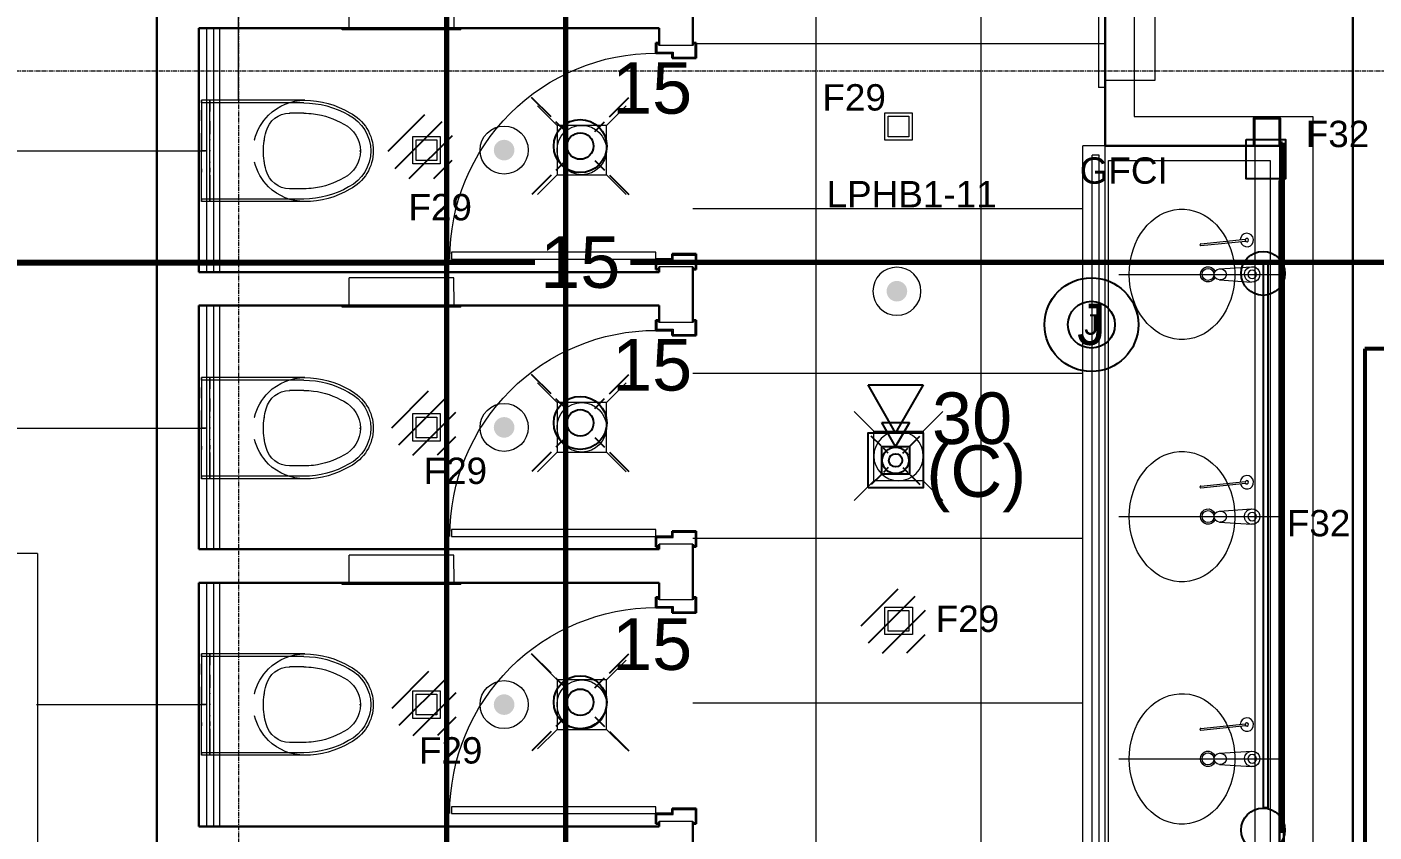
# Model space of a CAD drawing. Header units: inches. Extents: x -40190 to 0, y -3216 to 2257.
# Drawn here: x -28595.5 to -28399.5, y 792.3 to 909.5 of the extents above; entities that cross this region are included whole.
import ezdxf
from ezdxf.enums import TextEntityAlignment as Align

# ---------------------------------------------------------------- set-up
doc = ezdxf.new("R2010")
doc.units = ezdxf.units.IN
doc.header["$LTSCALE"] = 0.5
doc.header["$MEASUREMENT"] = 0
for name, pattern in [('A113$0$CENTER', [2, 1.25, -0.25, 0.25, -0.25]), ('A113$0$DGN Style 4', [277.835214, 138.830838, -69.415419, 0.173539, -69.415419]), ('A113$0$DGN Style 5', [121.476983, 52.061564, -69.415419])]:
    doc.linetypes.add(name, pattern=pattern)
for name, color, linetype in [('0 @ 48', 7, 'Continuous'), ('0 @ 96', 7, 'Continuous'), ('A113$0$A-COLS-COLS13-14', 8, 'Continuous'), ('A113$0$A-DOOR', 8, 'Continuous'), ('A113$0$A-DOOR-FRAM', 8, 'Continuous'), ('A113$0$A-FLOR-PFIX', 8, 'Continuous'), ('A113$0$A-FLOR-SPCL', 8, 'Continuous'), ('A113$0$A-GRID-GRDP0-15', 8, 'Continuous'), ('A113$0$A-WALL-FIRE', 8, 'Continuous'), ('A113$0$A-WALL-FULL-INTR', 8, 'Continuous'), ('A113$0$Level 23', 8, 'Continuous'), ('A113$0$Level 25', 8, 'Continuous'), ('A113$0$Level 30', 8, 'Continuous'), ('A113$0$Level 33', 8, 'Continuous'), ('A613$0$A-CLNG-AVDC', 8, 'Continuous'), ('A613$0$A-CLNG-LITE', 3, 'Continuous'), ('A613$0$A-CLNG-MECH-RTRN', 8, 'Continuous'), ('A613$0$A-CLNG-MECH-SUPP', 8, 'Continuous'), ('A613$0$A-CLNG-PATT', 8, 'Continuous'), ('A613$0$A-CLNG-SPNK', 8, 'Continuous'), ('A613$0$bc113 - Level 23', 8, 'Continuous'), ('E-FIRE', 234, 'Continuous'), ('E-Lite', 53, 'Continuous'), ('E-Powr-Devc', 233, 'Continuous'), ('E-Powr-Devc @ 48', 233, 'Continuous'), ('E-Powr-Devc @ 96', 233, 'Continuous'), ('E-TEXT', 6, 'Continuous'), ('XREF', 7, 'Continuous')]:
    doc.layers.add(name, color=color, linetype=linetype)
doc.layers.add('E-Fire-Covr', color=240, linetype='Continuous', lineweight=70, plot=False)
doc.styles.add('M08', font='arial.ttf', dxfattribs={"height": 7.68})
doc.styles.add('MAMEP ANNO', font='arial.ttf', dxfattribs={"height": 0.101562})

# ---------------------------------------------------------------- blocks, each defined once
blk = doc.blocks.new('A113$0$AFWALL_7')
at = {"layer": 'A113$0$A-FLOR-PFIX', "linetype": 'Continuous', "lineweight": 13}
for p, q in [((0, 7), (0, 7.38)), ((0, 7.38), (0, 5.92)), ((1.23, 7.38), (0, 7.38)), ((0, 7), (0, 0)), ((14.88, 7), (0, 7)), ((0, 5.64), (0, 5.92)), ((1.23, 3.52), (1.23, 7.38)), ((1.23, 7.38), (1.23, 5.73)), ((15.02, 7.38), (1.23, 7.38)), ((0, 5.1), (0, 5.64)), ((0, 4.4), (0, 5.1)), ((0, 4.4), (0, 3.11)), ((1.23, 5.48), (1.23, 5.73)), ((1.23, 4.99), (1.23, 5.48)), ((1.23, 4.35), (1.23, 4.99)), ((1.23, 4.35), (1.23, 3.07)), ((14.88, 5.5), (12.83, 5.5)), ((0, 3.11), (0, 2.92)), ((0, 2.92), (0, 2.74)), ((0, 2.74), (0, 2.59)), ((0, 1.85), (0, 2.59)), ((1.23, 3.28), (1.23, 3.52)), ((1.23, 2.6), (1.23, 3.28)), ((1.23, 3.07), (1.23, 2.84)), ((1.23, 2.84), (1.23, 2.63)), ((1.23, 2.63), (1.23, 2.45)), ((1.23, 1.62), (1.23, 2.6)), ((1.23, 1.75), (1.23, 2.45)), ((-0.64, 0), (0.57, 0)), ((0, 0.96), (0, 1.85)), ((0, 0), (0, 0.96)), ((0, -0.96), (0, 0)), ((0, -7), (0, 0)), ((0.64, 0), (0, 0)), ((1.23, 0.91), (1.23, 1.75)), ((1.23, 1.59), (1.23, 1.62)), ((1.23, 1.5), (1.23, 1.59)), ((1.23, 1.35), (1.23, 1.5)), ((1.23, 0.92), (1.23, 1.35)), ((1.23, 0.47), (1.23, 0.92)), ((1.23, 0), (1.23, 0.91)), ((1.23, 0), (1.23, 0.47)), ((1.23, -0.47), (1.23, 0)), ((1.29, 0), (1.23, 0)), ((1.23, -0.91), (1.23, 0)), ((7.67, 1.62), (7.66, 1.62)), ((7.66, 1.62), (7.71, 1.62)), ((7.76, 1.62), (7.67, 1.62)), ((8.95, 0), (8.94, 0)), ((8.94, 0), (9, 0)), ((9.05, 0), (8.95, 0)), ((9.14, 1.62), (9.21, 1.62)), ((22.99, 0), (23.05, 0)), ((23.05, 0), (23.09, 0)), ((23.12, 0), (23.13, 0)), ((0, -1.85), (0, -0.96)), ((0, -2.59), (0, -1.85)), ((1.23, -0.92), (1.23, -0.47)), ((1.23, -1.75), (1.23, -0.91)), ((1.23, -1.35), (1.23, -0.92)), ((1.23, -1.5), (1.23, -1.35)), ((1.23, -1.59), (1.23, -1.5)), ((1.23, -1.62), (1.23, -1.59)), ((1.23, -2.6), (1.23, -1.62)), ((1.23, -2.45), (1.23, -1.75)), ((9.14, -1.62), (9.21, -1.62)), ((23.09, 0), (23.12, 0)), ((0, -2.59), (0, -2.74)), ((0, -2.74), (0, -2.92)), ((0, -2.92), (0, -3.11)), ((0, -4.4), (0, -3.11)), ((1.23, -2.45), (1.23, -2.63)), ((1.23, -3.28), (1.23, -2.6)), ((1.23, -2.63), (1.23, -2.84)), ((1.23, -2.84), (1.23, -3.07)), ((1.23, -4.35), (1.23, -3.07)), ((1.23, -3.52), (1.23, -3.28)), ((1.23, -3.52), (1.23, -7.38)), ((0, -5.1), (0, -4.4)), ((0, -5.64), (0, -5.1)), ((0, -5.92), (0, -5.64)), ((1.23, -4.99), (1.23, -4.35)), ((1.23, -5.48), (1.23, -4.99)), ((1.23, -5.73), (1.23, -5.48)), ((1.23, -7.38), (1.23, -5.73)), ((14.88, -5.5), (12.83, -5.5)), ((0, -7.38), (0, -5.92)), ((0, -7), (0, -7.38)), ((14.88, -7), (0, -7)), ((1.23, -7.38), (0, -7.38)), ((15.02, -7.38), (1.23, -7.38))]:
    blk.add_line(p, q, dxfattribs=at)
at = {"layer": 'A113$0$A-FLOR-PFIX', "linetype": 'Continuous', "lineweight": 13, "extrusion": (0, 0, -1)}
for centre, radius, start, end in [((-15.04, -0.16), 7.54, 45.5539, 89.8573), ((-14.88, -6), 13, 89.9999, 120.1594), ((-14.88, -6), 13, 90, 120.1595), ((-14.95, -5.73), 13.11, 90.3147, 120.4286), ((-15.04, -0.16), 7.54, 13.7258, 45.5539), ((-12.81, 2), 3.5, 13.5658, 90.3559), ((-14.88, -6), 11.5, 90, 97.1455), ((-14.88, -6), 11.5, 97.1455, 120.3826), ((-18.75, 0), 4.38, 116.3429, 180), ((-18.75, 0), 5.88, 116.881, 180), ((-18.75, 0), 6.25, 116.9802, 180), ((-19, 0), 10, 360, 16.3854), ((-19, 0), 10, 343.6146, 360), ((-18.75, 0), 4.38, 180, 243.6571), ((-18.75, 0), 5.88, 180, 243.119), ((-18.75, 0), 6.25, 180, 243.0198), ((-15.04, 0.17), 7.54, 314.4461, 346.2742), ((-12.81, -2), 3.5, 269.6441, 346.4342), ((-14.88, 6), 11.5, 239.6174, 262.8545), ((-15.04, 0.17), 7.54, 270.1427, 314.4461), ((-14.88, 6), 13, 239.8405, 270), ((-14.88, 6), 13, 239.8406, 270.0001), ((-14.88, 6), 11.5, 262.8545, 270), ((-14.95, 5.73), 13.11, 239.5714, 269.6853)]:
    blk.add_arc(centre, radius, start, end, dxfattribs=at)
at = {"layer": 'A113$0$A-FLOR-PFIX', "linetype": 'Continuous', "lineweight": 13}
for p in [(0, 0), (1.23, 1.62), (1.23, 0), (1.23, -1.62)]:
    blk.add_point(p, dxfattribs=at)
blk = doc.blocks.new('*U576')
at = {"layer": 'A113$0$A-FLOR-SPCL', "linetype": 'Continuous', "lineweight": 13}
for p, q in [((-7.63, -0.5), (-7.63, 3.5)), ((7.62, 3.5), (-7.63, 3.5)), ((7.63, -0.5), (7.62, 3.5)), ((8.63, -0.5), (-8.63, -0.5)), ((-8.63, -0.75), (-8.63, -0.5)), ((8.63, -0.75), (-8.63, -0.75)), ((8.63, -0.75), (8.63, -0.5))]:
    blk.add_line(p, q, dxfattribs=at)
blk = doc.blocks.new('*U638')
at = {"layer": 'A113$0$A-FLOR-PFIX', "linetype": 'Continuous', "lineweight": 13}
for p, q in [((-3.96, -0.17), (2.55, 0.49)), ((-3.94, -0.42), (2.56, 0.24))]:
    blk.add_line(p, q, dxfattribs=at)
for centre, major_axis, start_param, end_param in [((2.76, 0.38), (0.187, -0.966), 4.749388, 10.782456), ((-3.95, -0.3), (-0.023, 0.121), 6.195472, 9.337065)]:
    blk.add_ellipse(centre, major_axis=major_axis, ratio=0.97753, start_param=start_param, end_param=end_param, dxfattribs=at)
at = {"layer": 'A113$0$A-FLOR-PFIX', "linetype": 'Continuous', "lineweight": 13, "extrusion": (0, 0, -1)}
blk.add_ellipse((2.76, 0.38), major_axis=(-0.047, 0.242), ratio=0.97753, dxfattribs=at)
blk = doc.blocks.new('*U637')
at = {"layer": 'A113$0$A-FLOR-PFIX', "linetype": 'A113$0$DGN Style 4', "lineweight": 0}
blk.add_line((-12, 0), (12, 0), dxfattribs=at)
at = {"layer": 'A113$0$A-FLOR-PFIX', "linetype": 'Continuous', "lineweight": 13}
for p, q in [((2.62, 0.81), (7.32, 1.12)), ((2.62, -0.81), (7.32, -1.12))]:
    blk.add_line(p, q, dxfattribs=at)
at = {"layer": 'A113$0$A-FLOR-PFIX', "linetype": 'A113$0$DGN Style 5', "lineweight": 0, "extrusion": (0, 0, -1)}
blk.add_arc((-7.39, 0), 1.12, 285.9103, 86.2194, dxfattribs=at)
at = {"layer": 'A113$0$A-FLOR-PFIX', "linetype": 'Continuous', "lineweight": 13, "extrusion": (0, 0, -1)}
blk.add_arc((-7.39, 0), 1.12, 86.2194, 273.7806, dxfattribs=at)
for centre, major_axis, ratio, start_param, end_param in [((-2.82, 0), (0, 9.5), 0.809169, 1.671656, 7.753122), ((2.75, 0), (0.888, 0), 0.92221, 1.713861, 4.569325)]:
    blk.add_ellipse(centre, major_axis=major_axis, ratio=ratio, start_param=start_param, end_param=end_param, dxfattribs=at)
at = {"layer": 'A113$0$A-FLOR-PFIX', "linetype": 'Continuous', "lineweight": 0, "extrusion": (0, 0, -1)}
for major_axis, start_param, end_param in [((0, -1.13), 5.098152, 10.610762), ((0, -0.875), 4.747561, 10.996484)]:
    blk.add_ellipse((0.97, 0), major_axis=major_axis, ratio=0.97753, start_param=start_param, end_param=end_param, dxfattribs=at)
at = {"layer": 'A113$0$A-FLOR-PFIX', "linetype": 'A113$0$DGN Style 5', "lineweight": 0, "extrusion": (0, 0, -1)}
blk.add_ellipse((2.75, 0), major_axis=(0.888, 0), ratio=0.92221, start_param=4.712389, end_param=7.853982, dxfattribs=at)
at = {"layer": 'A113$0$A-FLOR-PFIX', "linetype": 'A113$0$DGN Style 5', "lineweight": 13, "extrusion": (0, 0, -1)}
blk.add_ellipse((-2.82, 0), major_axis=(0, 9.5), ratio=0.809169, start_param=1.470832, end_param=1.671656, dxfattribs=at)
at = {"layer": 'A113$0$Level 33', "linetype": 'Continuous', "lineweight": 0, "extrusion": (0, 0, -1)}
blk.add_circle((-7.39, 0), 0.625, dxfattribs=at)
at = {"layer": 'A113$0$A-FLOR-PFIX', "linetype": 'Continuous', "lineweight": 13}
blk.add_blockref('*U638', (3.87, 4.62), dxfattribs=at)
blk = doc.blocks.new('*U639')
at = {"layer": 'A113$0$A-FLOR-PFIX', "linetype": 'Continuous', "lineweight": 13}
for p, q in [((-3.96, -0.17), (2.55, 0.49)), ((-3.94, -0.42), (2.56, 0.24))]:
    blk.add_line(p, q, dxfattribs=at)
for centre, major_axis, start_param, end_param in [((2.76, 0.38), (0.187, -0.966), 4.749388, 10.782456), ((-3.95, -0.3), (-0.023, 0.121), 6.195472, 9.337065)]:
    blk.add_ellipse(centre, major_axis=major_axis, ratio=0.97753, start_param=start_param, end_param=end_param, dxfattribs=at)
at = {"layer": 'A113$0$A-FLOR-PFIX', "linetype": 'Continuous', "lineweight": 13, "extrusion": (0, 0, -1)}
blk.add_ellipse((2.76, 0.38), major_axis=(-0.047, 0.242), ratio=0.97753, dxfattribs=at)
blk = doc.blocks.new('*U644')
at = {"layer": 'A113$0$A-FLOR-SPCL', "linetype": 'Continuous', "lineweight": 13}
for p, q in [((-1.81, 8.11), (-2.75, 8.11)), ((-2.75, 8.11), (-2.75, -9.14)), ((-1.81, 8.11), (-1.81, -9.14)), ((-1.81, -9.14), (-2.75, -9.14)), ((5.44, -8.14), (-1.81, -8.14))]:
    blk.add_line(p, q, dxfattribs=at)
blk = doc.blocks.new('*U643')
at = {"layer": 'A113$0$A-FLOR-SPCL', "linetype": 'Continuous', "lineweight": 13}
for q in [(-3.72, 6.6), (3.53, -8.65)]:
    blk.add_line((3.53, 6.6), q, dxfattribs=at)
blk.add_blockref('*U644', (-1.91, -0.51), dxfattribs=at)
blk = doc.blocks.new('A113')
at = {"layer": 'A113$0$A-COLS-COLS13-14', "lineweight": 0}
blk.add_line((-21781.0238, 898.9704, -4909.5523), (-21781.0238, 955.2445, -4909.5523), dxfattribs=at)
at = {"layer": 'A113$0$A-DOOR', "lineweight": 13, "elevation": 1992.7541, "flags": 128}
blk.add_lwpolyline([(-21747.1027, 875.7231), (-21720.2713, 875.7231), (-21720.2713, 876.7251), (-21747.1027, 876.7251)], dxfattribs=at)
at = {"layer": 'A113$0$A-DOOR', "lineweight": 0, "extrusion": (0, 0, -1)}
for centre in [(21720.2713, 875.723, -1992.7541), (21720.2713, 835.3509, -1992.7541), (21720.2719, 794.9759, -1992.7541)]:
    blk.add_arc(centre, 30.0003, 360, 90.000004, dxfattribs=at)
at = {"layer": 'A113$0$A-DOOR', "lineweight": 13}
for points in [[(-21720.2713, 836.353, 1992.7541), (-21750.0193, 836.353, 1992.7541), (-21750.0193, 835.351, 1992.7541), (-21720.2713, 835.351, 1992.7541)], [(-21720.2719, 795.978, 1992.7541), (-21750.0199, 795.978, 1992.7541), (-21750.0199, 794.976, 1992.7541), (-21720.2719, 794.976, 1992.7541)]]:
    blk.add_3dface(points, dxfattribs=at)
at = {"layer": 'A113$0$A-DOOR-FRAM', "lineweight": 30}
for p, q in [((-21720.2713, 907.2239, 1992.7541), (-21720.2713, 905.7229, 1992.7541)), ((-21720.2713, 907.2239, 1992.7541), (-21719.8963, 907.2239, 1992.7541)), ((-21720.2713, 905.7229, 1992.7541), (-21717.9194, 905.7229, 1992.7541)), ((-21717.9194, 905.7229, 1992.7541), (-21717.9194, 904.9724, 1992.7541)), ((-21714.4199, 907.2239, 1992.7541), (-21714.7949, 907.2239, 1992.7541)), ((-21714.4199, 904.9724, 1992.7541), (-21714.4199, 907.2239, 1992.7541)), ((-21717.9194, 904.9724, 1992.7541), (-21714.4199, 904.9724, 1992.7541)), ((-21717.9194, 875.7231, 1992.7541), (-21717.9194, 876.4736, 1992.7541)), ((-21717.9194, 876.4736, 1992.7541), (-21714.4199, 876.4736, 1992.7541)), ((-21714.4199, 876.4736, 1992.7541), (-21714.4199, 874.2221, 1992.7541)), ((-21720.2713, 874.2221, 1992.7541), (-21720.2713, 875.7231, 1992.7541)), ((-21720.2713, 875.7231, 1992.7541), (-21717.9194, 875.7231, 1992.7541)), ((-21720.2713, 874.2221, 1992.7541), (-21719.8963, 874.2221, 1992.7541)), ((-21714.4199, 874.2221, 1992.7541), (-21714.7949, 874.2221, 1992.7541)), ((-21720.2713, 866.8518, 1992.7541), (-21720.2713, 865.3508, 1992.7541)), ((-21720.2713, 866.8518, 1992.7541), (-21719.8963, 866.8518, 1992.7541)), ((-21714.4199, 866.8518, 1992.7541), (-21714.7949, 866.8518, 1992.7541)), ((-21714.4199, 864.6003, 1992.7541), (-21714.4199, 866.8518, 1992.7541)), ((-21720.2713, 865.3508, 1992.7541), (-21717.9194, 865.3508, 1992.7541)), ((-21717.9194, 865.3508, 1992.7541), (-21717.9194, 864.6003, 1992.7541)), ((-21717.9194, 864.6003, 1992.7541), (-21714.4199, 864.6003, 1992.7541)), ((-21720.2713, 833.85, 1992.7541), (-21720.2713, 835.351, 1992.7541)), ((-21720.2713, 835.351, 1992.7541), (-21717.9194, 835.351, 1992.7541)), ((-21717.9194, 835.351, 1992.7541), (-21717.9194, 836.1015, 1992.7541)), ((-21717.9194, 836.1015, 1992.7541), (-21714.4199, 836.1015, 1992.7541)), ((-21714.4199, 836.1015, 1992.7541), (-21714.4199, 833.85, 1992.7541)), ((-21720.2713, 833.85, 1992.7541), (-21719.8963, 833.85, 1992.7541)), ((-21714.4199, 833.85, 1992.7541), (-21714.7949, 833.85, 1992.7541)), ((-21720.2719, 826.4768, 1992.7541), (-21720.2719, 824.9758, 1992.7541)), ((-21720.2719, 826.4768, 1992.7541), (-21719.8969, 826.4768, 1992.7541)), ((-21714.4205, 826.4768, 1992.7541), (-21714.7955, 826.4768, 1992.7541)), ((-21714.4205, 824.2253, 1992.7541), (-21714.4205, 826.4768, 1992.7541)), ((-21720.2719, 824.9758, 1992.7541), (-21717.92, 824.9758, 1992.7541)), ((-21717.92, 824.9758, 1992.7541), (-21717.92, 824.2253, 1992.7541)), ((-21717.92, 824.2253, 1992.7541), (-21714.4205, 824.2253, 1992.7541)), ((-21720.2719, 793.475, 1992.7541), (-21720.2719, 794.976, 1992.7541)), ((-21720.2719, 794.976, 1992.7541), (-21717.92, 794.976, 1992.7541)), ((-21717.92, 794.976, 1992.7541), (-21717.92, 795.7265, 1992.7541)), ((-21717.92, 795.7265, 1992.7541), (-21714.4205, 795.7265, 1992.7541)), ((-21714.4205, 795.7265, 1992.7541), (-21714.4205, 793.475, 1992.7541)), ((-21720.2719, 793.475, 1992.7541), (-21719.8969, 793.475, 1992.7541)), ((-21714.4205, 793.475, 1992.7541), (-21714.7955, 793.475, 1992.7541))]:
    blk.add_line(p, q, dxfattribs=at)
at = {"layer": 'A113$0$A-DOOR-FRAM', "lineweight": 13}
for p, q in [((-21720.1212, 907.0738, 1992.7541), (-21720.1212, 905.873, 1992.7541)), ((-21720.1212, 907.0738, 1992.7541), (-21719.8963, 907.0738, 1992.7541)), ((-21720.1212, 905.873, 1992.7541), (-21717.7693, 905.873, 1992.7541)), ((-21719.8963, 907.2239, 1992.7541), (-21719.8963, 907.0738, 1992.7541)), ((-21717.7693, 905.873, 1992.7541), (-21717.7693, 905.1225, 1992.7541)), ((-21714.7949, 907.0738, 1992.7541), (-21714.7949, 907.2239, 1992.7541)), ((-21714.57, 907.0738, 1992.7541), (-21714.7949, 907.0738, 1992.7541)), ((-21714.57, 905.1225, 1992.7541), (-21714.57, 907.0738, 1992.7541)), ((-21717.7693, 905.1225, 1992.7541), (-21714.57, 905.1225, 1992.7541)), ((-21717.7693, 875.573, 1992.7541), (-21717.7693, 876.3235, 1992.7541)), ((-21717.7693, 876.3235, 1992.7541), (-21714.57, 876.3235, 1992.7541)), ((-21714.57, 876.3235, 1992.7541), (-21714.57, 874.3722, 1992.7541)), ((-21720.1212, 874.3722, 1992.7541), (-21720.1212, 875.573, 1992.7541)), ((-21720.1212, 875.573, 1992.7541), (-21717.7693, 875.573, 1992.7541)), ((-21720.1212, 874.3722, 1992.7541), (-21719.8963, 874.3722, 1992.7541)), ((-21719.8963, 874.2221, 1992.7541), (-21719.8963, 874.3722, 1992.7541)), ((-21714.57, 874.3722, 1992.7541), (-21714.7949, 874.3722, 1992.7541)), ((-21714.7949, 874.3722, 1992.7541), (-21714.7949, 874.2221, 1992.7541)), ((-21720.1212, 866.7017, 1992.7541), (-21720.1212, 865.5009, 1992.7541)), ((-21720.1212, 866.7017, 1992.7541), (-21719.8963, 866.7017, 1992.7541)), ((-21719.8963, 866.8518, 1992.7541), (-21719.8963, 866.7017, 1992.7541)), ((-21714.7949, 866.7017, 1992.7541), (-21714.7949, 866.8518, 1992.7541)), ((-21714.57, 866.7017, 1992.7541), (-21714.7949, 866.7017, 1992.7541)), ((-21714.57, 864.7504, 1992.7541), (-21714.57, 866.7017, 1992.7541)), ((-21720.1212, 865.5009, 1992.7541), (-21717.7693, 865.5009, 1992.7541)), ((-21717.7693, 865.5009, 1992.7541), (-21717.7693, 864.7504, 1992.7541)), ((-21717.7693, 864.7504, 1992.7541), (-21714.57, 864.7504, 1992.7541)), ((-21720.1212, 834.0001, 1992.7541), (-21720.1212, 835.2009, 1992.7541)), ((-21720.1212, 835.2009, 1992.7541), (-21717.7693, 835.2009, 1992.7541)), ((-21717.7693, 835.2009, 1992.7541), (-21717.7693, 835.9514, 1992.7541)), ((-21717.7693, 835.9514, 1992.7541), (-21714.57, 835.9514, 1992.7541)), ((-21714.57, 835.9514, 1992.7541), (-21714.57, 834.0001, 1992.7541)), ((-21720.1212, 834.0001, 1992.7541), (-21719.8963, 834.0001, 1992.7541)), ((-21719.8963, 833.85, 1992.7541), (-21719.8963, 834.0001, 1992.7541)), ((-21714.57, 834.0001, 1992.7541), (-21714.7949, 834.0001, 1992.7541)), ((-21714.7949, 834.0001, 1992.7541), (-21714.7949, 833.85, 1992.7541)), ((-21720.1218, 826.3267, 1992.7541), (-21720.1218, 825.1259, 1992.7541)), ((-21720.1218, 826.3267, 1992.7541), (-21719.8969, 826.3267, 1992.7541)), ((-21719.8969, 826.4768, 1992.7541), (-21719.8969, 826.3267, 1992.7541)), ((-21714.7955, 826.3267, 1992.7541), (-21714.7955, 826.4768, 1992.7541)), ((-21714.5706, 826.3267, 1992.7541), (-21714.7955, 826.3267, 1992.7541)), ((-21714.5706, 824.3754, 1992.7541), (-21714.5706, 826.3267, 1992.7541)), ((-21720.1218, 825.1259, 1992.7541), (-21717.7699, 825.1259, 1992.7541)), ((-21717.7699, 825.1259, 1992.7541), (-21717.7699, 824.3754, 1992.7541)), ((-21717.7699, 824.3754, 1992.7541), (-21714.5706, 824.3754, 1992.7541)), ((-21720.1218, 793.6251, 1992.7541), (-21720.1218, 794.8259, 1992.7541)), ((-21720.1218, 794.8259, 1992.7541), (-21717.7699, 794.8259, 1992.7541)), ((-21717.7699, 794.8259, 1992.7541), (-21717.7699, 795.5764, 1992.7541)), ((-21717.7699, 795.5764, 1992.7541), (-21714.5706, 795.5764, 1992.7541)), ((-21714.5706, 795.5764, 1992.7541), (-21714.5706, 793.6251, 1992.7541)), ((-21720.1218, 793.6251, 1992.7541), (-21719.8969, 793.6251, 1992.7541)), ((-21719.8969, 793.475, 1992.7541), (-21719.8969, 793.6251, 1992.7541)), ((-21714.5706, 793.6251, 1992.7541), (-21714.7955, 793.6251, 1992.7541)), ((-21714.7955, 793.6251, 1992.7541), (-21714.7955, 793.475, 1992.7541))]:
    blk.add_line(p, q, dxfattribs=at)
at = {"layer": 'A113$0$A-FLOR-PFIX', "lineweight": 0}
for p, q in [((-21832.8652, 891.4735, 1992.7541), (-21786.774, 891.4736, 1992.7541)), ((-21652.8904, 873.5033, 1992.7541), (-21628.8984, 873.5033, 1992.7541)), ((-21832.8647, 851.1014, 1992.7541), (-21786.7736, 851.1015, 1992.7541)), ((-21810.4073, 810.8502, 1992.7541), (-21786.7736, 810.8502, 1992.7541)), ((-21652.8905, 802.9469, 1992.7541), (-21628.8986, 802.9469, 1992.7541))]:
    blk.add_line(p, q, dxfattribs=at)
at = {"layer": 'A113$0$A-FLOR-PFIX', "lineweight": 13}
for p, q in [((-21638.2732, 874.314, 1992.7541), (-21633.576, 874.6244, 1992.7541)), ((-21638.2732, 872.6926, 1992.7541), (-21633.576, 872.3822, 1992.7541)), ((-21638.2733, 803.7576, 1992.7541), (-21633.5761, 804.068, 1992.7541)), ((-21638.2733, 802.1361, 1992.7541), (-21633.5761, 801.8257, 1992.7541))]:
    blk.add_line(p, q, dxfattribs=at)
at = {"layer": 'A113$0$A-FLOR-PFIX', "lineweight": 0, "extrusion": (0, 0, -1)}
for centre in [(21633.5019, 873.5033, -1992.7541), (21633.502, 802.9469, -1992.7541)]:
    blk.add_arc(centre, 1.1236, 285.910271, 86.219372, dxfattribs=at)
at = {"layer": 'A113$0$A-FLOR-PFIX', "lineweight": 13, "extrusion": (0, 0, -1)}
for centre in [(21633.5019, 873.5033, -1992.7541), (21633.502, 802.9469, -1992.7541)]:
    blk.add_arc(centre, 1.1236, 86.219372, 273.780628, dxfattribs=at)
for centre, major_axis, ratio, start_param, end_param in [((-21643.7144, 873.5033, 1992.7541), (0, 9.5005), 0.80916883, 1.67165562, 7.75312234), ((-21643.7144, 873.5033, 1992.7541), (0, 9.5005), 0.80916883, 1.47083188, 1.67165562), ((-21638.1437, 873.5033, 1992.7541), (0.8884, 0), 0.9222097, 1.71386052, 4.56932479), ((-21643.7145, 802.9469, 1992.7541), (0, 9.5005), 0.80916883, 1.67165562, 7.75312234), ((-21638.1438, 802.9469, 1992.7541), (0.8884, 0), 0.9222097, 1.71386052, 4.56932479), ((-21643.7145, 802.9469, 1992.7541), (0, 9.5005), 0.80916883, 1.47083188, 1.67165562)]:
    blk.add_ellipse(centre, major_axis=major_axis, ratio=ratio, start_param=start_param, end_param=end_param, dxfattribs=at)
at = {"layer": 'A113$0$A-FLOR-PFIX', "lineweight": 0, "extrusion": (0, 0, -1)}
for centre, major_axis, ratio, start_param, end_param in [((-21639.9238, 873.5041, 1992.7541), (0, -1.1251), 0.97753003, 5.09815197, 10.61076194), ((-21639.9238, 873.5041, 1992.7541), (0, -0.8751), 0.97753003, 4.74756061, 10.99648424), ((-21638.1437, 873.5033, 1992.7541), (0.8884, 0), 0.9222097, 4.71238898, 7.85398163), ((-21639.9239, 802.9477, 1992.7541), (0, -1.1251), 0.97753003, 5.09815197, 10.61076194), ((-21639.9239, 802.9477, 1992.7541), (0, -0.8751), 0.97753003, 4.74756061, 10.99648424), ((-21638.1438, 802.9469, 1992.7541), (0.8884, 0), 0.9222097, 4.71238898, 7.85398163)]:
    blk.add_ellipse(centre, major_axis=major_axis, ratio=ratio, start_param=start_param, end_param=end_param, dxfattribs=at)
at = {"layer": 'A113$0$A-GRID-GRDP0-15', "linetype": 'A113$0$CENTER', "lineweight": 0}
for p, q in [((-21781.0236, 2113.2362), (-21781.0236, -676.9042)), ((-23884.5631, 903.1574), (-20364.9322, 903.1574))]:
    blk.add_line(p, q, dxfattribs=at)
at = {"layer": 'A113$0$A-WALL-FIRE', "lineweight": 53}
for p, q in [((-21617.1172, 862.6493, 1992.7541), (-21617.1171, 776.6493, 1992.7541)), ((-21537.3568, 862.6493, 1992.7541), (-21617.1172, 862.6493, 1992.7541))]:
    blk.add_line(p, q, dxfattribs=at)
at = {"layer": 'A113$0$A-WALL-FULL-INTR', "lineweight": 30}
for p, q in [((-21714.8986, 955.6524, 1992.7541), (-21714.8986, 906.8489, 1992.7541)), ((-21618.8665, 936.2811, 1992.7541), (-21618.8665, 778.5243, 1992.7541)), ((-21654.8985, 892.2251, 1992.7541), (-21654.8986, 930.0313, 1992.7541)), ((-21792.8986, 914.2191, 1992.7541), (-21792.8985, 741.1001, 1992.7541)), ((-21786.7736, 909.3471, 1992.7541), (-21786.7736, 873.8471, 1992.7541)), ((-21719.7747, 909.3471, 1992.7541), (-21786.7736, 909.3471, 1992.7541)), ((-21719.7747, 906.8489, 1992.7541), (-21719.7747, 909.3471, 1992.7541)), ((-21654.8984, 892.2251, 1992.7541), (-21629.4834, 892.2251, 1992.7541)), ((-21628.8985, 892.6773, 1992.7541), (-21628.8987, 783.7729, 1992.7541)), ((-21719.7747, 873.8471, 1992.7541), (-21719.7747, 874.5971, 1992.7541)), ((-21714.8985, 866.4768, 1992.7541), (-21714.8985, 874.5971, 1992.7541)), ((-21719.7747, 873.8471, 1992.7541), (-21786.7736, 873.8471, 1992.7541)), ((-21719.7747, 868.9751, 1992.7541), (-21786.7736, 868.975, 1992.7541)), ((-21786.7736, 868.975, 1992.7541), (-21786.7736, 833.475, 1992.7541)), ((-21719.7747, 866.4768, 1992.7541), (-21719.7747, 868.9751, 1992.7541)), ((-21786.7732, 833.475, 1992.7541), (-21719.7747, 833.475, 1992.7541)), ((-21719.7747, 833.475, 1992.7541), (-21719.7747, 834.225, 1992.7541)), ((-21714.9003, 826.1018, 1992.7541), (-21714.8997, 834.225, 1992.7541)), ((-21786.7736, 828.6, 1992.7541), (-21786.7736, 793.1002, 1992.7541)), ((-21786.7732, 828.6, 1992.7541), (-21719.7747, 828.6, 1992.7541)), ((-21719.7752, 826.1018, 1992.7541), (-21719.7747, 828.6, 1992.7541)), ((-21786.7741, 793.1, 1992.7541), (-21719.7747, 793.1, 1992.7541)), ((-21719.7747, 793.1, 1992.7541), (-21719.775, 793.85, 1992.7541)), ((-21714.8986, 760.2403, 1992.7541), (-21714.8992, 793.85, 1992.7541))]:
    blk.add_line(p, q, dxfattribs=at)
at = {"layer": 'A113$0$A-WALL-FULL-INTR', "lineweight": 0}
for p, q in [((-21714.8986, 906.8489, 1992.7541), (-21719.7747, 906.8489, 1992.7541)), ((-21714.8985, 874.5971, 1992.7541), (-21719.7747, 874.5971, 1992.7541)), ((-21714.8986, 866.4768, 1992.7541), (-21719.7747, 866.4768, 1992.7541)), ((-21714.8997, 834.225, 1992.7541), (-21719.7747, 834.225, 1992.7541)), ((-21810.2654, 832.85, 1992.7541), (-21830.0072, 832.85, 1992.7541)), ((-21810.2654, 832.85, 1992.7541), (-21810.2629, 741.1001, 1992.7541)), ((-21714.9003, 826.1018, 1992.7541), (-21719.7752, 826.1018, 1992.7541)), ((-21714.8992, 793.85, 1992.7541), (-21719.775, 793.85, 1992.7541))]:
    blk.add_line(p, q, dxfattribs=at)
at = {"layer": 'A113$0$A-WALL-FULL-INTR', "lineweight": 0, "elevation": 1992.7541, "flags": 128}
blk.add_lwpolyline([(-21624.6487, 936.2811), (-21624.6487, 925.7813), (-21650.6486, 925.7813), (-21650.6485, 896.4751), (-21624.6485, 896.4751), (-21624.6486, 779.9751), (-21650.6484, 779.9751), (-21650.6483, 721.2251)], dxfattribs=at)
at = {"layer": 'A113$0$Level 23', "lineweight": 40}
for p, q in [((-21629.3978, 892.6773, 173.7684), (-21629.0853, 892.6773, 173.7684)), ((-21629.3978, 884.1912, 173.7684), (-21629.3978, 892.6773, 173.7684)), ((-21629.0853, 892.6773, 173.7684), (-21629.0853, 884.1912, 173.7684)), ((-21629.0853, 884.1912, 173.7684), (-21629.3978, 884.1912, 173.7684))]:
    blk.add_line(p, q, dxfattribs=at)
at = {"layer": 'A113$0$Level 23', "lineweight": 0}
blk.add_line((-21629.3983, 792.6965, 173.7684), (-21629.3983, 883.7537, 173.7684), dxfattribs=at)
at = {"layer": 'A113$0$Level 23', "lineweight": 30}
for p, q in [((-21628.9608, 884.1287, 173.7684), (-21629.3978, 884.1287, 173.7684)), ((-21629.3978, 883.7537, 173.7684), (-21629.3978, 884.1287, 173.7684)), ((-21629.3978, 883.7537, 173.7684), (-21629.3358, 883.7537, 173.7684)), ((-21629.3358, 883.7537, 173.7684), (-21629.3358, 884.0657, 173.7684)), ((-21628.9608, 884.0657, 173.7684), (-21629.3358, 884.0657, 173.7684)), ((-21629.3052, 884.0525, 173.7684), (-21629.3052, 792.4158, 173.7684)), ((-21629.0548, 884.0525, 173.7684), (-21629.3048, 884.0525, 173.7684)), ((-21629.0552, 884.0525, 173.7684), (-21629.0552, 792.4158, 173.7684)), ((-21628.9608, 884.0657, 173.7684), (-21628.9608, 884.1287, 173.7684)), ((-21629.3978, 792.6965, 173.7684), (-21629.3358, 792.6965, 173.7684)), ((-21629.3358, 792.6965, 173.7684), (-21629.3358, 792.3845, 173.7684)), ((-21628.9608, 792.3845, 173.7684), (-21629.3358, 792.3845, 173.7684)), ((-21629.0548, 792.4158, 173.7684), (-21629.3048, 792.4158, 173.7684)), ((-21628.9608, 792.3845, 173.7684), (-21628.9608, 792.3215, 173.7684))]:
    blk.add_line(p, q, dxfattribs=at)
at = {"layer": 'A113$0$Level 23', "lineweight": 40, "elevation": 1992.7541, "flags": 128}
blk.add_lwpolyline([(-21629.4834, 892.2251), (-21629.4834, 896.2251), (-21633.2334, 896.2251), (-21633.2334, 892.2251)], dxfattribs=at)
at = {"layer": 'A113$0$Level 23', "lineweight": 30, "elevation": 173.7684, "flags": 128}
blk.add_lwpolyline([(-21628.9608, 792.3215), (-21629.3978, 792.3215), (-21629.3978, 792.6965)], dxfattribs=at)
at = {"layer": 'A113$0$Level 25', "lineweight": 0, "extrusion": (0, 0, -1)}
for centre in [(21720.2713, 875.723, -1992.7541), (21720.2713, 835.3509, -1992.7541), (21720.2719, 794.9759, -1992.7541)]:
    blk.add_arc(centre, 30.0003, 360, 90.000004, dxfattribs=at)
at = {"layer": 'A113$0$Level 25', "lineweight": 13}
for points in [[(-21720.2713, 876.7251, 1992.7541), (-21750.0193, 876.7251, 1992.7541), (-21750.0193, 875.7231, 1992.7541), (-21720.2713, 875.7231, 1992.7541)], [(-21720.2713, 836.353, 1992.7541), (-21750.0193, 836.353, 1992.7541), (-21750.0193, 835.351, 1992.7541), (-21720.2713, 835.351, 1992.7541)], [(-21720.2719, 795.978, 1992.7541), (-21750.0199, 795.978, 1992.7541), (-21750.0199, 794.976, 1992.7541), (-21720.2719, 794.976, 1992.7541)]]:
    blk.add_3dface(points, dxfattribs=at)
at = {"layer": 'A113$0$Level 30', "lineweight": 13}
blk.add_3dface([(-21630.8983, 786.35, 1992.7541), (-21654.4019, 786.35, 1992.7541), (-21654.4017, 890.1002, 1992.7541), (-21630.8982, 890.1002, 1992.7541)], dxfattribs=at)
at = {"layer": 'A113$0$Level 33', "lineweight": 0, "extrusion": (0, 0, -1)}
for centre in [(21633.5019, 873.5033, -1992.7541), (21633.502, 802.9469, -1992.7541)]:
    blk.add_circle(centre, 0.625, dxfattribs=at)
at = {"layer": 'A113$0$A-FLOR-PFIX', "lineweight": 13}
for name, p in [('A113$0$AFWALL_7', (-21786.399, 891.472, 1992.7541)), ('*U639', (-21637.0242, 878.1189, 1992.7541)), ('A113$0$AFWALL_7', (-21786.399, 851.1, 1992.7541)), ('*U637', (-21640.8947, 838.2251, 1992.7541)), ('A113$0$AFWALL_7', (-21786.399, 810.85, 1992.7541)), ('*U639', (-21637.0243, 807.5625, 1992.7541))]:
    blk.add_blockref(name, p, dxfattribs=at)
at = {"layer": 'A113$0$A-FLOR-SPCL', "lineweight": 13}
for name, p in [('*U643', (-21651.1795, 910.3633, 1992.7541)), ('*U576', (-21757.2732, 909.8475, 1992.7541)), ('*U576', (-21757.2732, 869.4755, 1992.7541)), ('*U576', (-21757.2732, 829.1005, 1992.7541))]:
    blk.add_blockref(name, p, dxfattribs=at)
blk = doc.blocks.new('*U969')
at = {"layer": 'A613$0$A-CLNG-LITE', "linetype": 'Continuous', "lineweight": 0, "extrusion": (0, 0, -1)}
h = blk.add_hatch(color=256, dxfattribs=at)
edge = h.paths.add_edge_path()
edge.add_arc((0, 0), 1.5, 0, 360)
blk.add_circle((0, 0), 3.5, dxfattribs=at)
blk = doc.blocks.new('*U965')
at = {"layer": 'A613$0$A-CLNG-LITE', "linetype": 'Continuous', "lineweight": 0}
for p, q in [((-3.6, 3.6), (-6.46, 6.46)), ((3.6, 3.6), (6.46, 6.46)), ((-3.6, -3.6), (-6.46, -6.46)), ((3.6, -3.6), (6.46, -6.46))]:
    blk.add_line(p, q, dxfattribs=at)
at = {"layer": 'A613$0$A-CLNG-LITE', "linetype": 'Continuous', "lineweight": 0, "extrusion": (0, 0, -1)}
blk.add_circle((0, 0), 3.6, dxfattribs=at)
at = {"layer": 'A613$0$A-CLNG-LITE', "linetype": 'Continuous', "lineweight": 0}
blk.add_3dface([(3.6, -3.6), (-3.6, -3.6), (-3.6, 3.6), (3.6, 3.6)], dxfattribs=at)
blk = doc.blocks.new('*U966')
at = {"layer": 'A613$0$A-CLNG-LITE', "linetype": 'Continuous', "lineweight": 0}
h = blk.add_hatch(color=256, dxfattribs=at)
edge = h.paths.add_edge_path()
edge.add_arc((0, 0), 1.5, 0, 360)
blk.add_circle((0, 0), 3.5, dxfattribs=at)
blk = doc.blocks.new('*U967')
at = {"layer": 'A613$0$A-CLNG-LITE', "linetype": 'Continuous', "lineweight": 0}
for p, q in [((-3.6, 3.6), (-6.46, 6.46)), ((3.6, 3.6), (6.46, 6.46)), ((-3.6, -3.6), (-6.46, -6.46)), ((3.6, -3.6), (6.46, -6.46))]:
    blk.add_line(p, q, dxfattribs=at)
blk.add_circle((0, 0), 3.6, dxfattribs=at)
blk.add_3dface([(3.6, 3.6), (-3.6, 3.6), (-3.6, -3.6), (3.6, -3.6)], dxfattribs=at)
blk = doc.blocks.new('*U968')
at = {"layer": 'A613$0$A-CLNG-AVDC', "linetype": 'Continuous', "lineweight": 0}
for p, q in [((-3.6, 3.6), (-6.46, 6.46)), ((3.6, 3.6), (6.46, 6.46)), ((-3.6, -3.6), (-6.46, -6.46)), ((3.6, -3.6), (6.46, -6.46))]:
    blk.add_line(p, q, dxfattribs=at)
blk.add_circle((0, 0), 3.6, dxfattribs=at)
blk.add_3dface([(3.6, 3.6), (-3.6, 3.6), (-3.6, -3.6), (3.6, -3.6)], dxfattribs=at)
blk = doc.blocks.new('*U988')
at = {"layer": 'A613$0$A-CLNG-LITE', "linetype": 'Continuous', "lineweight": 0}
for points in [[(-2, 2), (2, 2), (2, -2), (-2, -2)], [(-1.5, 1.5), (1.5, 1.5), (1.5, -1.5), (-1.5, -1.5)]]:
    blk.add_3dface(points, dxfattribs=at)
blk = doc.blocks.new('*U990')
at = {"layer": 'A613$0$A-CLNG-MECH-SUPP', "linetype": 'Continuous', "lineweight": 0}
for p, q in [((1.62, 54.03), (-1.63, 54.03)), ((-1.63, -53.97), (-1.63, 54.03)), ((1.62, -54.03), (1.62, 54.03)), ((0.75, 52.66), (-0.25, 52.66)), ((-0.25, -52.59), (-0.25, 52.66)), ((0.75, -52.59), (0.75, 52.66)), ((0.75, -52.59), (-0.25, -52.59)), ((1.62, -53.97), (-1.63, -53.97))]:
    blk.add_line(p, q, dxfattribs=at)
blk = doc.blocks.new('A613')
at = {"layer": 'A613$0$A-CLNG-SPNK', "lineweight": 0}
h = blk.add_hatch(color=256, dxfattribs=at)
edge = h.paths.add_edge_path()
edge.add_arc((-21742.36, 891.6), 1.5, 0, 360)
h = blk.add_hatch(color=256, dxfattribs=at)
edge = h.paths.add_edge_path()
edge.add_arc((-21742.36, 851.22), 1.5, 0, 360)
h = blk.add_hatch(color=256, dxfattribs=at)
edge = h.paths.add_edge_path()
edge.add_arc((-21742.36, 810.85), 1.5, 0, 360)
at = {"layer": 'A613$0$A-CLNG-LITE', "lineweight": 0}
for p, q in [((-21633.11, 892.23, 2679.43), (-21633.11, 783.4, 2679.43)), ((-21629.61, 887.16, 2679.43), (-21629.61, 783.4, 2679.43))]:
    blk.add_line(p, q, dxfattribs=at)
at = {"layer": 'A613$0$A-CLNG-MECH-RTRN', "lineweight": 0}
for p, q in [((-21785.65, 909.33, 2679.43), (-21785.65, 873.85, 2679.43)), ((-21784.66, 909.33, 2679.43), (-21784.66, 873.85, 2679.43)), ((-21785.65, 868.96, 2679.43), (-21785.65, 833.47, 2679.43)), ((-21784.66, 868.96, 2679.43), (-21784.66, 833.47, 2679.43)), ((-21785.65, 828.59, 2679.43), (-21785.65, 793.1, 2679.43)), ((-21784.66, 828.59, 2679.43), (-21784.66, 793.1, 2679.43))]:
    blk.add_line(p, q, dxfattribs=at)
at = {"layer": 'A613$0$A-CLNG-MECH-RTRN', "lineweight": 13}
for p, q in [((-21783.77, 909.33, 2679.43), (-21783.77, 873.85, 2679.43)), ((-21783.77, 868.96, 2679.43), (-21783.77, 833.47, 2679.43)), ((-21783.77, 828.59, 2679.43), (-21783.77, 793.1, 2679.43))]:
    blk.add_line(p, q, dxfattribs=at)
at = {"layer": 'A613$0$A-CLNG-MECH-SUPP', "lineweight": 0}
blk.add_line((-21629.48, 887.16, 2679.43), (-21629.48, 784.45, 2679.43), dxfattribs=at)
at = {"layer": 'A613$0$A-CLNG-PATT', "lineweight": 0}
for p, q in [((-21696.96, 721.23, 2679.43), (-21696.96, 996, 2679.43)), ((-21672.96, 721.23, 2679.43), (-21672.96, 996, 2679.43)), ((-21654.9, 907.05, 2679.43), (-21714.9, 907.05, 2679.43)), ((-21654.9, 746.28, 2679.43), (-21654.9, 892.23, 2679.43)), ((-21658.15, 883.05, 2679.43), (-21714.9, 883.05, 2679.43)), ((-21658.15, 859.05, 2679.43), (-21714.9, 859.05, 2679.43)), ((-21658.15, 835.05, 2679.43), (-21714.9, 835.05, 2679.43)), ((-21658.15, 811.05, 2679.43), (-21714.9, 811.05, 2679.43))]:
    blk.add_line(p, q, dxfattribs=at)
at = {"layer": 'A613$0$A-CLNG-SPNK', "lineweight": 0}
for centre in [(-21742.36, 891.6, 2679.43), (-21742.36, 851.22, 2679.43), (-21742.36, 810.85, 2679.43)]:
    blk.add_circle(centre, 3.5, dxfattribs=at)
at = {"layer": 'A613$0$bc113 - Level 23', "lineweight": 40}
for p, q in [((-21629.4, 892.68, 729.31), (-21629.09, 892.68, 729.31)), ((-21629.4, 884.19, 729.31), (-21629.4, 892.68, 729.31)), ((-21629.09, 892.68, 729.31), (-21629.09, 884.19, 729.31)), ((-21629.09, 884.19, 729.31), (-21629.4, 884.19, 729.31))]:
    blk.add_line(p, q, dxfattribs=at)
at = {"layer": 'A613$0$bc113 - Level 23', "lineweight": 30}
for p, q in [((-21628.96, 884.13, 729.31), (-21629.4, 884.13, 729.31)), ((-21629.4, 883.75, 729.31), (-21629.4, 884.13, 729.31)), ((-21629.4, 883.75, 729.31), (-21629.34, 883.75, 729.31)), ((-21629.34, 883.75, 729.31), (-21629.34, 884.07, 729.31)), ((-21628.96, 884.07, 729.31), (-21629.34, 884.07, 729.31)), ((-21629.31, 884.05, 729.31), (-21629.31, 792.42, 729.31)), ((-21629.05, 884.05, 729.31), (-21629.3, 884.05, 729.31)), ((-21629.06, 884.05, 729.31), (-21629.06, 792.42, 729.31)), ((-21628.96, 884.07, 729.31), (-21628.96, 884.13, 729.31)), ((-21629.4, 792.7, 729.31), (-21629.34, 792.7, 729.31)), ((-21629.34, 792.7, 729.31), (-21629.34, 792.38, 729.31)), ((-21628.96, 792.38, 729.31), (-21629.34, 792.38, 729.31)), ((-21629.05, 792.42, 729.31), (-21629.3, 792.42, 729.31)), ((-21628.96, 792.38, 729.31), (-21628.96, 792.32, 729.31))]:
    blk.add_line(p, q, dxfattribs=at)
at = {"layer": 'A613$0$bc113 - Level 23', "lineweight": 0}
blk.add_line((-21629.4, 792.7, 729.31), (-21629.4, 883.75, 729.31), dxfattribs=at)
at = {"layer": 'A613$0$bc113 - Level 23', "lineweight": 40, "elevation": 2548.3, "flags": 128}
blk.add_lwpolyline([(-21629.48, 892.23), (-21629.48, 896.23), (-21633.23, 896.23), (-21633.23, 892.23)], dxfattribs=at)
at = {"layer": 'A613$0$bc113 - Level 23', "lineweight": 30, "elevation": 729.31, "flags": 128}
blk.add_lwpolyline([(-21628.96, 792.32), (-21629.4, 792.32), (-21629.4, 792.7)], dxfattribs=at)
at = {"layer": 'A613$0$A-CLNG-AVDC', "lineweight": 0}
for p in [(-21731.06, 891.6, 2679.43), (-21731.06, 851.23, 2679.43), (-21731.06, 810.85, 2679.43)]:
    blk.add_blockref('*U968', p, dxfattribs=at)
at = {"layer": 'A613$0$A-CLNG-LITE', "lineweight": 0}
for name, p in [('*U967', (-21731.06, 891.6, 2679.43)), ('*U988', (-21684.96, 895.05, 2679.43)), ('*U966', (-21742.36, 891.6, 2679.43)), ('*U988', (-21753.65, 891.6, 2679.43)), ('*U969', (-21685.2, 871.05, 2679.43)), ('*U967', (-21731.06, 851.23, 2679.43)), ('*U988', (-21753.65, 851.22, 2679.43)), ('*U966', (-21742.36, 851.22, 2679.43)), ('*U965', (-21684.96, 847.05, 2679.43)), ('*U988', (-21684.95, 823.05, 2679.43)), ('*U967', (-21731.06, 810.85, 2679.43)), ('*U966', (-21742.36, 810.85, 2679.43)), ('*U988', (-21753.65, 810.85, 2679.43))]:
    blk.add_blockref(name, p, dxfattribs=at)
at = {"layer": 'A613$0$A-CLNG-MECH-SUPP', "lineweight": 0}
blk.add_blockref('*U990', (-21656.52, 838.19, 2679.43), dxfattribs=at)
blk = doc.blocks.new('FA-StrobeSymbol-Anno')
at = {"color": 0, "linetype": 'ByBlock'}
for p, q in [((-0.0442, 0.0442), (-0.0737, 0.0736)), ((0.0442, 0.0442), (0.0736, 0.0737)), ((-0.0442, -0.0442), (-0.0736, -0.0737)), ((0.0442, -0.0442), (0.0737, -0.0736))]:
    blk.add_line(p, q, dxfattribs=at)
blk.add_circle((0, 0), 0.0403, dxfattribs=at)
blk = doc.blocks.new('*U1236')
at = {"layer": '0 @ 48', "color": 0, "linetype": 'ByBlock', "xscale": 48, "yscale": 48, "zscale": 48}
blk.add_blockref('FA-StrobeSymbol-Anno', (0, 0), dxfattribs=at)
at = {"layer": '0 @ 96', "color": 0, "linetype": 'ByBlock', "xscale": 96, "yscale": 96, "zscale": 96}
blk.add_blockref('FA-StrobeSymbol-Anno', (0, 0), dxfattribs=at)
blk = doc.blocks.new('*U285')
at = {"layer": 'E-Fire-Covr'}
blk.add_lwpolyline([(7.32, 120), (120, 120), (120, -120), (-120, -120), (-120, 120), (-6.6, 120)], dxfattribs=at)
blk.add_blockref('*U1236', (0, 0))
at = {"color": 6, "style": 'MAMEP ANNO'}
blk.add_text('15', height=7.5, dxfattribs=at).set_placement((4.63, 4.71))
at = {"layer": 'E-Fire-Covr', "style": 'MAMEP ANNO'}
blk.add_text('15', height=7.5, dxfattribs=at).set_placement((0, 120), align=Align.MIDDLE_CENTER)
blk = doc.blocks.new('*U1239')
at = {"layer": '0 @ 48', "color": 0, "linetype": 'ByBlock', "xscale": 24, "yscale": 24, "zscale": 24}
blk.add_blockref('FA-StrobeSymbol-Anno', (0, 4), dxfattribs=at)
at = {"layer": '0 @ 96', "color": 0, "linetype": 'ByBlock', "xscale": 48, "yscale": 48, "zscale": 48}
blk.add_blockref('FA-StrobeSymbol-Anno', (0, 4), dxfattribs=at)
blk = doc.blocks.new('FA-Speaker-Anno')
at = {"color": 0, "linetype": 'ByBlock'}
for p, q in [((0.0833, 0), (0.1562, 0.0417)), ((0.1562, 0.0417), (0.1562, -0.0417)), ((0.1562, -0.0417), (0.0833, 0))]:
    blk.add_line(p, q, dxfattribs=at)
blk.add_lwpolyline([(0, 0.0417), (0.0833, 0.0417), (0.0833, -0.0417), (0, -0.0417)], close=True, dxfattribs=at)
blk = doc.blocks.new('*U1240')
at = {"layer": '0 @ 48', "color": 0, "linetype": 'ByBlock', "xscale": 48, "yscale": 48, "zscale": 48, "rotation": 90}
blk.add_blockref('FA-Speaker-Anno', (0, 2), dxfattribs=at)
at = {"layer": '0 @ 96', "color": 0, "linetype": 'ByBlock', "xscale": 96, "yscale": 96, "zscale": 96, "rotation": 90}
blk.add_blockref('FA-Speaker-Anno', (0, 0), dxfattribs=at)
blk = doc.blocks.new('*U288')
for name in ['*U1240', '*U1239']:
    blk.add_blockref(name, (0, 0))
at = {"color": 6, "style": 'MAMEP ANNO'}
for s, p in [('30', (5.3, 6.39)), ('(C)', (4.47, -1.31))]:
    blk.add_text(s, height=7.5, dxfattribs=at).set_placement(p)
blk = doc.blocks.new('*U289')
at = {"layer": 'E-Fire-Covr'}
blk.add_lwpolyline([(7.24, 184), (180, 184), (180, -176), (-180, -176), (-180, 184), (-7.3, 184)], dxfattribs=at)
blk = doc.blocks.new('Symbol-Thermostat-Anno')
at = {"color": 0, "linetype": 'ByBlock'}
blk.add_circle((0, 0), 0.0711, dxfattribs=at)
at = {"color": 0, "linetype": 'ByBlock', "style": 'MAMEP ANNO'}
blk.add_attdef('T', text='', height=0.0625, dxfattribs=at).set_placement((0, 0), align=Align.MIDDLE)
blk = doc.blocks.new('*U1251')
at = {"layer": 'E-Powr-Devc @ 48', "xscale": 48, "yscale": 48, "zscale": 48}
blk.add_blockref('Symbol-Thermostat-Anno', (-28440.6, 866.18), dxfattribs=at).add_auto_attribs({'T': 'J'})
at = {"layer": 'E-Powr-Devc @ 96', "xscale": 96, "yscale": 96, "zscale": 96}
blk.add_blockref('Symbol-Thermostat-Anno', (-28440.6, 866.18), dxfattribs=at).add_auto_attribs({'T': 'J'})

msp = doc.modelspace()

# ---------------------------------------------------------------- hatches: boundary and pattern name
h = msp.add_hatch()
h.set_pattern_fill('ANSI31', color=1, scale=20)
h.set_pattern_definition([(45, (153.543, -8.0308), (-1.76776695, 1.76776695), [])])
edge = h.paths.add_edge_path()
edge.add_arc((-28538.12, 891.97), 4.85, 0, 360)
h = msp.add_hatch()
h.set_pattern_fill('ANSI31', color=1, scale=20)
h.set_pattern_definition([(45, (154.0606, -48.2881), (-1.76776695, 1.76776695), [])])
edge = h.paths.add_edge_path()
edge.add_arc((-28537.61, 851.71), 4.85, 0, 360)
h = msp.add_hatch()
h.set_pattern_fill('ANSI31', color=1, scale=20)
h.set_pattern_definition([(45, (222.3934, -77.131), (-1.76776695, 1.76776695), [])])
edge = h.paths.add_edge_path()
edge.add_arc((-28469.27, 822.87), 4.85, 0, 360)
h = msp.add_hatch()
h.set_pattern_fill('ANSI31', color=1, scale=20)
h.set_pattern_definition([(45, (154.1044, -89.123), (-1.76776695, 1.76776695), [])])
edge = h.paths.add_edge_path()
edge.add_arc((-28537.56, 810.88), 4.85, 0, 360)

# ---------------------------------------------------------------- linework, layer by layer
at = {"layer": 'E-Lite'}
msp.add_lwpolyline([(-28418.09, 893.15), (-28412.34, 893.15), (-28412.34, 887.4), (-28418.09, 887.4)], close=True, dxfattribs=at)
at = {"layer": 'E-Lite', "elevation": 0.01}
msp.add_lwpolyline([(-28415.56, 875.24), (-28414.95, 875.24), (-28414.95, 795.84), (-28415.56, 795.84)], close=True, dxfattribs=at)
at = {"layer": 'E-Lite'}
for centre in [(-28415.63, 873.64, 0.01), (-28415.63, 792.59, 0.01)]:
    msp.add_circle(centre, 3.19, dxfattribs=at)

# ---------------------------------------------------------------- block references
at = {"layer": 'E-FIRE'}
for name, p in [('*U289', (-28697.16, 843.42)), ('*U288', (-28469.1, 842.42)), ('*U285', (-28514.99, 892.19)), ('*U285', (-28514.99, 851.87)), ('*U285', (-28654.46, 811.12)), ('*U285', (-28514.99, 811.19)), ('*U285', (-28654.46, 755.18)), ('*U285', (-28514.99, 755.29))]:
    msp.add_blockref(name, p, dxfattribs=at)
at = {"layer": 'E-Powr-Devc'}
msp.add_blockref('*U1251', (0, 0), dxfattribs=at)
at = {"layer": 'XREF'}
for name in ['A113', 'A613']:
    msp.add_blockref(name, (-6783.71, 0), dxfattribs=at)

# ---------------------------------------------------------------- texts
at = {"layer": 'E-TEXT', "style": 'M08'}
for s, p in [('F29', (-28479.75, 897.36, 0)), ('F32', (-28409.41, 892.03, -0.01)), ('GFCI', (-28442.31, 886.7, -0.01)), ('LPHB1-11', (-28479.14, 883.26)), ('F29', (-28539.99, 881.37, 0)), ('F29', (-28537.79, 842.98, 0)), ('F32', (-28412.16, 835.36, -0.01)), ('F29', (-28463.26, 821.43, 0)), ('F29', (-28538.47, 802.27, 0))]:
    msp.add_text(s, height=3.84, dxfattribs=at).set_placement(p)

doc.saveas('drawing.dxf')
